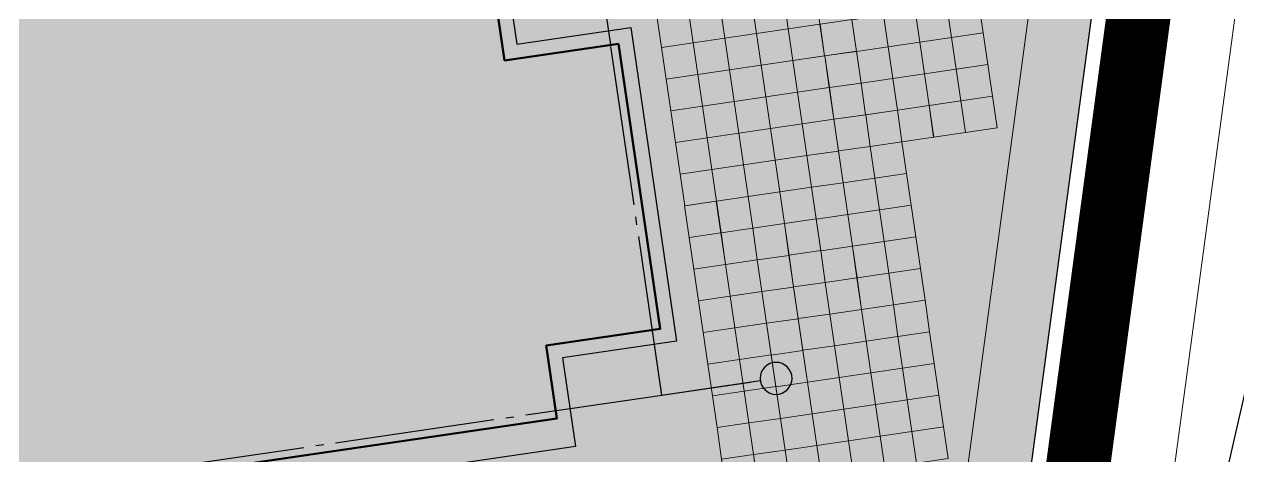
# Model space of a CAD drawing. Header units: metres. Extents: x 2 to 659295185, y -28 to 1124222152.
# Drawn here: x 658583.47 to 658621.41, y 1124513.57 to 1124527.07 of the extents above; entities that cross this region are included whole.
import ezdxf

# ---------------------------------------------------------------- set-up
doc = ezdxf.new("R2010")
doc.units = ezdxf.units.M
doc.header["$MEASUREMENT"] = 0
doc.linetypes.add('DASHED', pattern=[0.75, 0.5, -0.25])
doc.linetypes.add('GOST2.303 5', pattern=[24, 20, -1.5, 1, -1.5])
for name, color, linetype, lineweight in [('AT', 210, 'CONTINUOUS', 50), ('Canal Drenaje Existente', 162, 'CONTINUOUS', 20), ('Cerca concreto', 12, 'CONTINUOUS', 15), ('ESCUELA', 7, 'CONTINUOUS', 15)]:
    doc.layers.add(name, color=color, linetype=linetype, lineweight=lineweight)
doc.layers.add('CANAL', color=5, linetype='CONTINUOUS')
doc.layers.add('parcela escuela', color=7, linetype='CONTINUOUS', lineweight=9, true_color=0xfffbf0)
doc.linetypes.add('FENCELINE2', pattern='A,0.25,-0.1,[132,ltypeshp.shx,S=0.1,R=0,X=-0.1,Y=0],-0.1,1', length=1.45)

# ---------------------------------------------------------------- blocks, each defined once
blk = doc.blocks.new('Escuela')
at = {"layer": 'ESCUELA', "linetype": 'Continuous', "lineweight": 0}
blk.add_hatch(color=252, dxfattribs=at).paths.add_polyline_path([(259679, 202065), (259679, 211065), (256079, 211065), (256079, 213365), (219579, 213366), (219578, 191506), (230758, 191506), (230759, 194866), (256079, 194865), (256079, 202065)])
at = {"layer": 'ESCUELA', "color": 1, "ltscale": 3.333333}
for q in [(262229, 213115), (261529, 213115)]:
    blk.add_line((259492, 213115), q, dxfattribs=at)
at = {"layer": 'ESCUELA', "color": 1, "lineweight": 25}
for q in [(262229, 213115), (261529, 213115)]:
    blk.add_line((259492, 213115), q, dxfattribs=at)
at = {"layer": 'ESCUELA', "color": 5, "lineweight": 30, "ltscale": 100}
blk.add_lwpolyline([(256529, 211515), (256529, 214315), (219129, 214316), (219128, 191506), (230758, 191506), (230759, 193916), (256529, 193915), (256529, 201615), (260129, 201615), (260129, 211515), (256529, 211515)], close=True, dxfattribs=at)
at = {"layer": 'ESCUELA', "color": 7, "lineweight": 70, "ltscale": 0.033333}
blk.add_lwpolyline([(259679, 202065), (259679, 211065), (256079, 211065), (256079, 213365), (219579, 213366), (219578, 191506), (230758, 191506), (230759, 194866), (256079, 194865), (256079, 202065), (259679, 202065)], close=True, dxfattribs=at)
at = {"layer": 'ESCUELA', "color": 1, "linetype": 'GOST2.303 5', "lineweight": 25, "ltscale": 250}
for points in [[(219129, 213116), (256529, 213115), (259429, 213115), (262533, 213115)], [(259429, 213115), (259429, 202065), (259428, 189975), (259428, 188426)]]:
    blk.add_lwpolyline(points, dxfattribs=at)
at = {"layer": 'ESCUELA', "color": 1, "linetype": 'Continuous', "lineweight": 25, "ltscale": 100}
blk.add_circle((263033, 213115), 500, dxfattribs=at)

msp = doc.modelspace()

# ---------------------------------------------------------------- hatches: boundary and pattern name
at = {"layer": 'parcela escuela'}
msp.add_hatch(color=256, dxfattribs=at).paths.add_polyline_path([(658552.4267, 1124537.1015), (658587.0585, 1124542.1649), (658585.9011, 1124550.0807), (658620.5431, 1124555.1456), (658609.4592, 1124472.7001), (658560.0707, 1124465.4792), (658554.0868, 1124506.4069), (658554.4268, 1124523.4197)])

# ---------------------------------------------------------------- linework, layer by layer
at = {"layer": 'AT', "lineweight": 0}
msp.add_lwpolyline([(658080, 1124569), (658577, 1124637), (658591, 1124653), (658624, 1124658), (658628, 1124625), (658597, 1124395), (658115, 1124328), (658080, 1124569)], dxfattribs=at)
at = {"layer": 'CANAL', "linetype": 'Continuous', "elevation": 434.9918, "flags": 128}
msp.add_lwpolyline([(658663.719, 1124743.4855), (658657.3745, 1124709.579), (658655.8015, 1124685.514), (658651.9225, 1124663.63), (658644.3125, 1124624.143), (658633.7325, 1124568.505), (658619.5335, 1124506.584), (658619.6825, 1124499.654), (658618.6305, 1124485.989), (658611.0145, 1124431.908), (658603.9335, 1124402.626), (658601.2245, 1124397.505), (658598.7995, 1124396.1357)], dxfattribs=at)
at = {"layer": 'Canal Drenaje Existente', "color": 5, "elevation": 433.2399, "flags": 128}
msp.add_lwpolyline([(658635.137, 1124630.2962), (658604.2743, 1124400.7306)], dxfattribs=at)
at = {"layer": 'Cerca concreto', "color": 12, "linetype": 'DASHED', "ltscale": 5, "const_width": 2, "elevation": 433.2399, "flags": 128}
msp.add_lwpolyline([(657991.502, 1124316.2048), (658045.3025, 1124325.2474), (658060.676, 1124327.6789), (658121.8661, 1124336.8046), (658142.429, 1124339.2598), (658225.3684, 1124349.265), (658261.6868, 1124353.8047), (658601.6327, 1124403.5068), (658632.5758, 1124633.6705)], dxfattribs=at)
at = {"layer": 'ESCUELA', "color": 1, "linetype": 'FENCELINE2', "lineweight": 30, "ltscale": 1.8, "elevation": 433.2399}
msp.add_lwpolyline([(658552.4267, 1124537.1015), (658587.0585, 1124542.1649), (658585.9011, 1124550.0807), (658620.5431, 1124555.1456), (658609.4592, 1124472.7001), (658560.0707, 1124465.4792), (658554.0868, 1124506.4069), (658554.4268, 1124523.4197), (658552.4267, 1124537.1015)], dxfattribs=at)
at = {"layer": 'ESCUELA', "color": 248, "linetype": 'Continuous', "ltscale": 0.4, "elevation": 433.2399, "flags": 128}
for points in [[(658608.3285, 1124527.0721), (658608.184, 1124528.0616), (658607.1945, 1124527.9171), (658607.339, 1124526.9276)], [(658605.36, 1124526.6387), (658605.2155, 1124527.6282), (658604.226, 1124527.4837), (658604.3705, 1124526.4942)], [(658606.3496, 1124526.7824), (658606.2051, 1124527.7719), (658605.2156, 1124527.6274), (658605.3601, 1124526.6379)], [(658607.3389, 1124526.9284), (658607.1944, 1124527.9179), (658606.2049, 1124527.7734), (658606.3494, 1124526.7839)], [(658612.4362, 1124526.6606), (658612.2917, 1124527.6501), (658611.3022, 1124527.5056), (658611.4467, 1124526.5161)], [(658613.4258, 1124526.8043), (658613.2814, 1124527.7938), (658612.2918, 1124527.6493), (658612.4363, 1124526.6598)], [(658604.3686, 1124526.4939), (658604.2241, 1124527.4834), (658603.2346, 1124527.3389), (658603.3791, 1124526.3494)], [(658609.4643, 1124526.2274), (658609.3198, 1124527.2169), (658608.3303, 1124527.0724), (658608.4748, 1124526.0829)], [(658610.4539, 1124526.3711), (658610.3094, 1124527.3606), (658609.3199, 1124527.2161), (658609.4644, 1124526.2266)], [(658611.4449, 1124526.5158), (658611.3004, 1124527.5053), (658610.3109, 1124527.3608), (658610.4554, 1124526.3713)], [(658607.4834, 1124525.9389), (658607.3389, 1124526.9284), (658606.3494, 1124526.7839), (658606.4938, 1124525.7944)], [(658608.473, 1124526.0826), (658608.3285, 1124527.0721), (658607.339, 1124526.9276), (658607.4835, 1124525.9381)], [(658613.5703, 1124525.8148), (658613.4258, 1124526.8043), (658612.4363, 1124526.6598), (658612.5808, 1124525.6703)], [(658604.5131, 1124525.5044), (658604.3686, 1124526.4939), (658603.3791, 1124526.3494), (658603.5236, 1124525.3599)], [(658605.5044, 1124525.6491), (658605.36, 1124526.6387), (658604.3705, 1124526.4942), (658604.5149, 1124525.5047)], [(658606.4941, 1124525.7929), (658606.3496, 1124526.7824), (658605.3601, 1124526.6379), (658605.5046, 1124525.6484)], [(658611.5894, 1124525.5263), (658611.4449, 1124526.5158), (658610.4554, 1124526.3713), (658610.5999, 1124525.3818)], [(658612.5807, 1124525.6711), (658612.4362, 1124526.6606), (658611.4467, 1124526.5161), (658611.5912, 1124525.5266)], [(658608.6196, 1124525.0934), (658608.4752, 1124526.0829), (658607.4857, 1124525.9384), (658607.6301, 1124524.9489)], [(658609.611, 1124525.2382), (658609.4665, 1124526.2277), (658608.477, 1124526.0832), (658608.6215, 1124525.0937)], [(658610.6006, 1124525.3819), (658610.4561, 1124526.3714), (658609.4666, 1124526.2269), (658609.6111, 1124525.2374)], [(658606.6407, 1124524.8037), (658606.4963, 1124525.7932), (658605.5067, 1124525.6487), (658605.6512, 1124524.6592)], [(658607.63, 1124524.9497), (658607.4855, 1124525.9392), (658606.496, 1124525.7947), (658606.6405, 1124524.8052)], [(658612.7259, 1124524.6817), (658612.5814, 1124525.6712), (658611.5919, 1124525.5267), (658611.7364, 1124524.5372)], [(658613.7155, 1124524.8254), (658613.5711, 1124525.8149), (658612.5816, 1124525.6704), (658612.726, 1124524.6809)], [(658604.6598, 1124524.5152), (658604.5153, 1124525.5047), (658603.5258, 1124525.3602), (658603.6703, 1124524.3707)], [(658605.6511, 1124524.66), (658605.5066, 1124525.6495), (658604.5171, 1124525.505), (658604.6616, 1124524.5155)], [(658610.7451, 1124524.3924), (658610.6006, 1124525.3819), (658609.6111, 1124525.2374), (658609.7556, 1124524.2479)], [(658611.7346, 1124524.5369), (658611.5901, 1124525.5264), (658610.6006, 1124525.3819), (658610.7451, 1124524.3924)], [(658607.7745, 1124523.9602), (658607.63, 1124524.9497), (658606.6405, 1124524.8052), (658606.785, 1124523.8157)], [(658608.7641, 1124524.1039), (658608.6196, 1124525.0934), (658607.6301, 1124524.9489), (658607.7746, 1124523.9594)], [(658609.7555, 1124524.2487), (658609.611, 1124525.2382), (658608.6215, 1124525.0937), (658608.766, 1124524.1042)], [(658605.7956, 1124523.6705), (658605.6511, 1124524.66), (658604.6616, 1124524.5155), (658604.8061, 1124523.526)], [(658606.7852, 1124523.8142), (658606.6407, 1124524.8037), (658605.6512, 1124524.6592), (658605.7957, 1124523.6697)], [(658611.8791, 1124523.5474), (658611.7346, 1124524.5369), (658610.7451, 1124524.3924), (658610.8896, 1124523.4029)], [(658612.8704, 1124523.6922), (658612.7259, 1124524.6817), (658611.7364, 1124524.5372), (658611.8809, 1124523.5477)], [(658613.86, 1124523.8359), (658613.7155, 1124524.8254), (658612.726, 1124524.6809), (658612.8705, 1124523.6914)], [(658604.8043, 1124523.5257), (658604.6598, 1124524.5152), (658603.6703, 1124524.3707), (658603.8148, 1124523.3812)], [(658609.9003, 1124523.2592), (658609.7558, 1124524.2487), (658608.7663, 1124524.1042), (658608.9108, 1124523.1147)], [(658610.8899, 1124523.403), (658610.7455, 1124524.3925), (658609.7559, 1124524.248), (658609.9004, 1124523.2585)], [(658606.9301, 1124522.8248), (658606.7856, 1124523.8143), (658605.7961, 1124523.6698), (658605.9406, 1124522.6803)], [(658607.9194, 1124522.9707), (658607.7749, 1124523.9602), (658606.7854, 1124523.8157), (658606.9299, 1124522.8262)], [(658608.909, 1124523.1145), (658608.7645, 1124524.104), (658607.775, 1124523.9595), (658607.9195, 1124522.97)], [(658604.9491, 1124522.5363), (658604.8046, 1124523.5258), (658603.8151, 1124523.3813), (658603.9596, 1124522.3918)], [(658605.9405, 1124522.681), (658605.796, 1124523.6705), (658604.8065, 1124523.526), (658604.951, 1124522.5365)], [(658611.0344, 1124522.4135), (658610.8899, 1124523.403), (658609.9004, 1124523.2585), (658610.0449, 1124522.269)], [(658609.0535, 1124522.125), (658608.909, 1124523.1145), (658607.9195, 1124522.97), (658608.064, 1124521.9805)], [(658610.0448, 1124522.2697), (658609.9003, 1124523.2592), (658608.9108, 1124523.1147), (658609.0553, 1124522.1252)], [(658606.085, 1124521.6915), (658605.9405, 1124522.681), (658604.951, 1124522.5365), (658605.0954, 1124521.547)], [(658607.0746, 1124521.8352), (658606.9301, 1124522.8248), (658605.9406, 1124522.6803), (658606.0851, 1124521.6908)], [(658608.0639, 1124521.9812), (658607.9194, 1124522.9707), (658606.9299, 1124522.8262), (658607.0744, 1124521.8367)], [(658605.0936, 1124521.5467), (658604.9491, 1124522.5363), (658603.9596, 1124522.3918), (658604.1041, 1124521.4023)], [(658610.1867, 1124521.2798), (658610.0422, 1124522.2693), (658609.0527, 1124522.1248), (658609.1972, 1124521.1353)], [(658611.1763, 1124521.4236), (658611.0319, 1124522.4131), (658610.0424, 1124522.2686), (658610.1868, 1124521.2791)], [(658608.2058, 1124520.9913), (658608.0613, 1124521.9808), (658607.0718, 1124521.8363), (658607.2163, 1124520.8468)], [(658609.1954, 1124521.1351), (658609.0509, 1124522.1246), (658608.0614, 1124521.9801), (658608.2059, 1124520.9906)], [(658605.2355, 1124520.5569), (658605.091, 1124521.5464), (658604.1015, 1124521.4019), (658604.246, 1124520.4124)], [(658606.2269, 1124520.7016), (658606.0824, 1124521.6911), (658605.0929, 1124521.5466), (658605.2374, 1124520.5571)], [(658607.2165, 1124520.8454), (658607.072, 1124521.8349), (658606.0825, 1124521.6904), (658606.227, 1124520.7009)], [(658609.3399, 1124520.1456), (658609.1954, 1124521.1351), (658608.2059, 1124520.9906), (658608.3504, 1124520.0011)], [(658610.3312, 1124520.2903), (658610.1867, 1124521.2798), (658609.1972, 1124521.1353), (658609.3417, 1124520.1458)], [(658611.3208, 1124520.4341), (658611.1763, 1124521.4236), (658610.1868, 1124521.2791), (658610.3313, 1124520.2896)], [(658607.361, 1124519.8559), (658607.2165, 1124520.8454), (658606.227, 1124520.7009), (658606.3715, 1124519.7114)], [(658608.3503, 1124520.0018), (658608.2058, 1124520.9913), (658607.2163, 1124520.8468), (658607.3608, 1124519.8573)], [(658605.38, 1124519.5674), (658605.2355, 1124520.5569), (658604.246, 1124520.4124), (658604.3905, 1124519.4229)], [(658606.3714, 1124519.7121), (658606.2269, 1124520.7016), (658605.2374, 1124520.5571), (658605.3819, 1124519.5676)], [(658611.4653, 1124519.4446), (658611.3208, 1124520.4341), (658610.3313, 1124520.2896), (658610.4758, 1124519.3001)], [(658608.4948, 1124519.0123), (658608.3503, 1124520.0018), (658607.3608, 1124519.8573), (658607.5052, 1124518.8678)], [(658609.4844, 1124519.1561), (658609.3399, 1124520.1456), (658608.3504, 1124520.0011), (658608.4949, 1124519.0116)], [(658610.4757, 1124519.3008), (658610.3312, 1124520.2903), (658609.3417, 1124520.1458), (658609.4862, 1124519.1563)], [(658606.5158, 1124518.7226), (658606.3714, 1124519.7121), (658605.3819, 1124519.5676), (658605.5263, 1124518.5781)], [(658607.5055, 1124518.8664), (658607.361, 1124519.8559), (658606.3715, 1124519.7114), (658606.516, 1124518.7219)], [(658605.5245, 1124518.5778), (658605.38, 1124519.5674), (658604.3905, 1124519.4229), (658604.535, 1124518.4334)], [(658610.6202, 1124518.3113), (658610.4757, 1124519.3008), (658609.4862, 1124519.1563), (658609.6307, 1124518.1668)], [(658611.6098, 1124518.4551), (658611.4653, 1124519.4446), (658610.4758, 1124519.3001), (658610.6203, 1124518.3106)], [(658607.6499, 1124517.8768), (658607.5055, 1124518.8664), (658606.516, 1124518.7219), (658606.6604, 1124517.7324)], [(658608.6392, 1124518.0228), (658608.4948, 1124519.0123), (658607.5052, 1124518.8678), (658607.6497, 1124517.8783)], [(658609.6288, 1124518.1666), (658609.4844, 1124519.1561), (658608.4949, 1124519.0116), (658608.6393, 1124518.0221)], [(658605.669, 1124517.5883), (658605.5245, 1124518.5778), (658604.535, 1124518.4334), (658604.6795, 1124517.4439)], [(658606.6603, 1124517.7331), (658606.5158, 1124518.7226), (658605.5263, 1124518.5781), (658605.6708, 1124517.5886)], [(658611.7543, 1124517.4655), (658611.6098, 1124518.4551), (658610.6203, 1124518.3106), (658610.7648, 1124517.3211)], [(658609.7733, 1124517.177), (658609.6288, 1124518.1666), (658608.6393, 1124518.0221), (658608.7838, 1124517.0326)], [(658610.7647, 1124517.3218), (658610.6202, 1124518.3113), (658609.6307, 1124518.1668), (658609.7752, 1124517.1773)], [(658606.8048, 1124516.7436), (658606.6603, 1124517.7331), (658605.6708, 1124517.5886), (658605.8153, 1124516.5991)], [(658607.7944, 1124516.8873), (658607.6499, 1124517.8768), (658606.6604, 1124517.7324), (658606.8049, 1124516.7429)], [(658608.7837, 1124517.0333), (658608.6392, 1124518.0228), (658607.6497, 1124517.8783), (658607.7942, 1124516.8888)], [(658605.8135, 1124516.5988), (658605.669, 1124517.5883), (658604.6795, 1124517.4439), (658604.824, 1124516.4543)], [(658610.9092, 1124516.3323), (658610.7647, 1124517.3218), (658609.7752, 1124517.1773), (658609.9197, 1124516.1878)], [(658611.8988, 1124516.476), (658611.7543, 1124517.4655), (658610.7648, 1124517.3211), (658610.9093, 1124516.3316)], [(658608.9282, 1124516.0438), (658608.7837, 1124517.0333), (658607.7942, 1124516.8888), (658607.9387, 1124515.8993)], [(658609.9178, 1124516.1875), (658609.7733, 1124517.177), (658608.7838, 1124517.0326), (658608.9283, 1124516.0431)], [(658605.958, 1124515.6093), (658605.8135, 1124516.5988), (658604.824, 1124516.4543), (658604.9685, 1124515.4648)], [(658606.9493, 1124515.7541), (658606.8048, 1124516.7436), (658605.8153, 1124516.5991), (658605.9598, 1124515.6096)], [(658607.9389, 1124515.8978), (658607.7944, 1124516.8873), (658606.8049, 1124516.7429), (658606.9494, 1124515.7533)], [(658610.0623, 1124515.198), (658609.9178, 1124516.1875), (658608.9283, 1124516.0431), (658609.0728, 1124515.0535)], [(658611.0536, 1124515.3428), (658610.9092, 1124516.3323), (658609.9197, 1124516.1878), (658610.0641, 1124515.1983)], [(658612.0433, 1124515.4865), (658611.8988, 1124516.476), (658610.9093, 1124516.3316), (658611.0538, 1124515.3421)], [(658608.0834, 1124514.9083), (658607.9389, 1124515.8978), (658606.9494, 1124515.7533), (658607.0939, 1124514.7638)], [(658609.0727, 1124515.0543), (658608.9282, 1124516.0438), (658607.9387, 1124515.8993), (658608.0832, 1124514.9098)], [(658606.1024, 1124514.6198), (658605.958, 1124515.6093), (658604.9685, 1124515.4648), (658605.1129, 1124514.4753)], [(658607.0938, 1124514.7646), (658606.9493, 1124515.7541), (658605.9598, 1124515.6096), (658606.1043, 1124514.6201)], [(658612.1877, 1124514.497), (658612.0433, 1124515.4865), (658611.0538, 1124515.3421), (658611.1982, 1124514.3525)], [(658609.2172, 1124514.0648), (658609.0727, 1124515.0543), (658608.0832, 1124514.9098), (658608.2277, 1124513.9203)], [(658610.2068, 1124514.2085), (658610.0623, 1124515.198), (658609.0728, 1124515.0535), (658609.2173, 1124514.064)], [(658611.1981, 1124514.3533), (658611.0536, 1124515.3428), (658610.0641, 1124515.1983), (658610.2086, 1124514.2088)], [(658607.2383, 1124513.7751), (658607.0938, 1124514.7646), (658606.1043, 1124514.6201), (658606.2488, 1124513.6306)], [(658608.2279, 1124513.9188), (658608.0834, 1124514.9083), (658607.0939, 1124514.7638), (658607.2384, 1124513.7743)], [(658606.2469, 1124513.6303), (658606.1024, 1124514.6198), (658605.1129, 1124514.4753), (658605.2574, 1124513.4858)], [(658611.3426, 1124513.3638), (658611.1981, 1124514.3533), (658610.2086, 1124514.2088), (658610.3531, 1124513.2193)], [(658612.3322, 1124513.5075), (658612.1877, 1124514.497), (658611.1982, 1124514.3525), (658611.3427, 1124513.363)], [(658608.3724, 1124512.9293), (658608.2279, 1124513.9188), (658607.2384, 1124513.7743), (658607.3829, 1124512.7848)], [(658609.3617, 1124513.0753), (658609.2172, 1124514.0648), (658608.2277, 1124513.9203), (658608.3722, 1124512.9308)], [(658610.3513, 1124513.219), (658610.2068, 1124514.2085), (658609.2173, 1124514.064), (658609.3618, 1124513.0745)], [(658606.3914, 1124512.6408), (658606.2469, 1124513.6303), (658605.2574, 1124513.4858), (658605.4019, 1124512.4963)], [(658607.3828, 1124512.7856), (658607.2383, 1124513.7751), (658606.2488, 1124513.6306), (658606.3932, 1124512.6411)]]:
    msp.add_lwpolyline(points, close=True, dxfattribs=at)

# ---------------------------------------------------------------- block references
at = {"layer": 'ESCUELA', "color": 9, "lineweight": 15, "ltscale": 100, "true_color": 0xc2c2c2, "xscale": -0.001, "yscale": 0.001, "zscale": 0.001, "rotation": 188.320151876244}
msp.add_blockref('Escuela', (658315.8531, 1124688.8239, 433.2399), dxfattribs=at)

doc.saveas('drawing.dxf')
